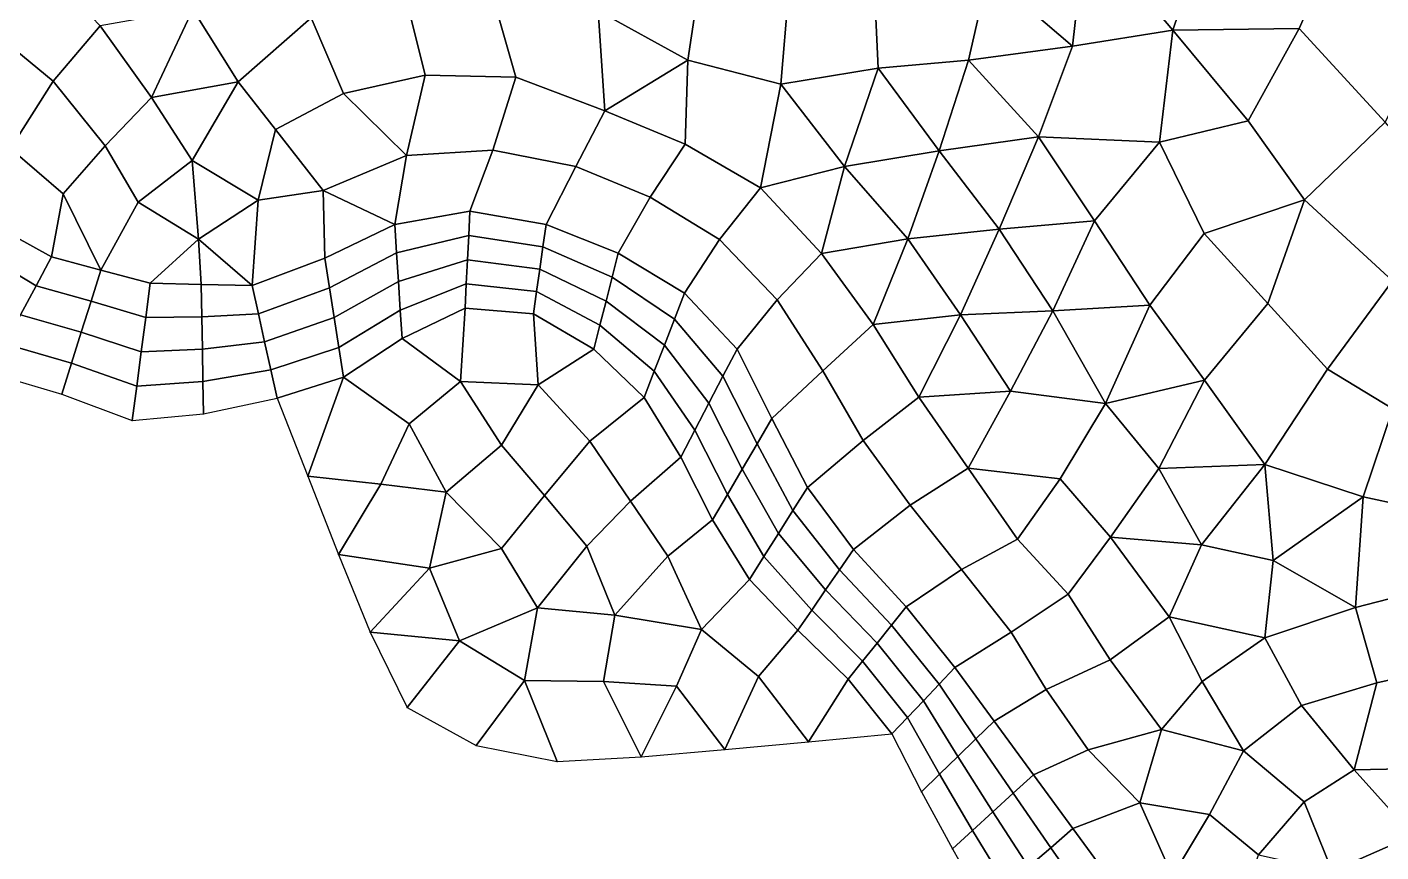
# Model space of a CAD drawing. Extents: x 391089 to 406232, y 6461839 to 6471033.
# Drawn here: x 404482 to 404720.6, y 6470556 to 6470701.3 of the extents above; entities that cross this region are included whole.
import ezdxf

# ---------------------------------------------------------------- set-up
doc = ezdxf.new("R2010")
doc.units = 0
for name, color, linetype in [('MESH_BOUND', 25, 'CONTINUOUS'), ('MESH_ELEMS', 18, 'CONTINUOUS'), ('MESH_NODES', 18, 'CONTINUOUS')]:
    doc.layers.add(name, color=color, linetype=linetype)

msp = doc.modelspace()

# ---------------------------------------------------------------- linework, layer by layer
at = {"layer": 'MESH_BOUND', "color": 25}
for points in [[(404475.391, 6470640.41, 3.761), (404488.138, 6470636.66, 3.193)], [(404488.138, 6470636.66, 3.193), (404500.574, 6470632, 3.421)], [(404513.126, 6470633.18, 3.464), (404526.088, 6470635.94, 3.425)], [(404526.088, 6470635.94, 3.425), (404531.514, 6470622.18, 5.128)], [(404500.574, 6470632, 3.421), (404513.126, 6470633.18, 3.464)], [(404531.514, 6470622.18, 5.128), (404536.941, 6470608.41, 3.983)], [(404536.941, 6470608.41, 3.983), (404542.504, 6470594.71, 3.623)], [(404542.504, 6470594.71, 3.623), (404549.015, 6470581.42, 3.316)], [(404549.015, 6470581.42, 3.316), (404561.155, 6470574.73, 3.885)], [(404604.995, 6470574.02, 4.095), (404619.727, 6470575.39, 4.038)], [(404619.727, 6470575.39, 4.038), (404634.459, 6470576.76, 3.003)], [(404634.459, 6470576.76, 3.003), (404639.661, 6470566.56, 3.899)], [(404561.155, 6470574.73, 3.885), (404575.485, 6470571.92, 4.111)], [(404575.485, 6470571.92, 4.111), (404590.258, 6470572.73, 4.105)], [(404590.258, 6470572.73, 4.105), (404604.995, 6470574.02, 4.095)], [(404639.661, 6470566.56, 3.899), (404645.108, 6470556.49, 3.581)], [(404645.108, 6470556.49, 3.581), (404650.731, 6470546.52, 3.878)]]:
    msp.add_polyline3d(points, dxfattribs=at)
at = {"layer": 'MESH_ELEMS', "color": 178}
for points in [[(404668.659, 6470718.88, 2.494), (404683.935, 6470700.8, 2.855), (404691.453, 6470722.8, 2.748), (404668.659, 6470718.88, 2.494)], [(404691.453, 6470722.8, 2.748), (404683.935, 6470700.8, 2.855), (404706.217, 6470701.1, 3.035), (404715.566, 6470722.04, 3.125)], [(404706.217, 6470701.1, 3.035), (404721.385, 6470684.55, 3.445), (404732.192, 6470705.3, 3.207), (404715.566, 6470722.04, 3.125)], [(404666.29, 6470697.96, 2.993), (404668.659, 6470718.88, 2.494), (404651.419, 6470710.72, 2.978), (404666.29, 6470697.96, 2.993)], [(404683.935, 6470700.8, 2.855), (404668.659, 6470718.88, 2.494), (404666.29, 6470697.96, 2.993), (404683.935, 6470700.8, 2.855)], [(404476.117, 6470700.44, 2.943), (404483.19, 6470713.82, 3.256), (404467.07, 6470713.94, 3.146), (404476.117, 6470700.44, 2.943)], [(404494.926, 6470701.55, 3.224), (404483.19, 6470713.82, 3.256), (404476.117, 6470700.44, 2.943), (404486.651, 6470691.81, 3.066)], [(404511.245, 6470704.41, 3.326), (404519.241, 6470691.67, 3.199), (404532.088, 6470702.98, 2.844), (404518.427, 6470710.93, 3.103)], [(404647.96, 6470695.52, 3.253), (404651.419, 6470710.72, 2.978), (404631.432, 6470706.75, 3.22), (404632.019, 6470694.1, 3.35)], [(404651.419, 6470710.72, 2.978), (404647.96, 6470695.52, 3.253), (404666.29, 6470697.96, 2.993), (404651.419, 6470710.72, 2.978)], [(404600.422, 6470708.44, 3.322), (404582.708, 6470704.19, 3.046), (404598.5, 6470695.51, 3.415), (404600.422, 6470708.44, 3.322)], [(404598.5, 6470695.51, 3.415), (404614.859, 6470691.26, 3.42), (404616.247, 6470707.29, 3.253), (404600.422, 6470708.44, 3.322)], [(404632.019, 6470694.1, 3.35), (404631.432, 6470706.75, 3.22), (404616.247, 6470707.29, 3.253), (404614.859, 6470691.26, 3.42)], [(404494.926, 6470701.55, 3.224), (404503.959, 6470688.92, 3.19), (404511.245, 6470704.41, 3.326), (404494.926, 6470701.55, 3.224)], [(404511.245, 6470704.41, 3.326), (404503.959, 6470688.92, 3.19), (404519.241, 6470691.67, 3.199), (404511.245, 6470704.41, 3.326)], [(404537.821, 6470689.61, 3.228), (404552.212, 6470692.88, 2.84), (404549.226, 6470704.64, 2.886), (404532.088, 6470702.98, 2.844)], [(404564.419, 6470705.63, 2.987), (404549.226, 6470704.64, 2.886), (404552.212, 6470692.88, 2.84), (404568.152, 6470692.49, 2.993)], [(404582.708, 6470704.19, 3.046), (404564.419, 6470705.63, 2.987), (404568.152, 6470692.49, 2.993), (404583.841, 6470686.54, 2.808)], [(404598.5, 6470695.51, 3.415), (404582.708, 6470704.19, 3.046), (404583.841, 6470686.54, 2.808), (404598.5, 6470695.51, 3.415)], [(404503.959, 6470688.92, 3.19), (404494.926, 6470701.55, 3.224), (404486.651, 6470691.81, 3.066), (404495.773, 6470680.38, 3.147)], [(404525.803, 6470683.3, 3.242), (404537.821, 6470689.61, 3.228), (404532.088, 6470702.98, 2.844), (404519.241, 6470691.67, 3.199)], [(404486.651, 6470691.81, 3.066), (404476.117, 6470700.44, 2.943), (404468.705, 6470690.39, 3.236), (404479.126, 6470679.94, 3.026)], [(404666.29, 6470697.96, 2.993), (404660.27, 6470681.98, 3.393), (404681.586, 6470681.06, 3.39), (404683.935, 6470700.8, 2.855)], [(404681.586, 6470681.06, 3.39), (404697.214, 6470684.81, 3.225), (404683.935, 6470700.8, 2.855), (404681.586, 6470681.06, 3.39)], [(404706.217, 6470701.1, 3.035), (404683.935, 6470700.8, 2.855), (404697.214, 6470684.81, 3.225), (404706.217, 6470701.1, 3.035)], [(404697.214, 6470684.81, 3.225), (404707.193, 6470670.89, 3.365), (404721.385, 6470684.55, 3.445), (404706.217, 6470701.1, 3.035)], [(404647.96, 6470695.52, 3.253), (404660.27, 6470681.98, 3.393), (404666.29, 6470697.96, 2.993), (404647.96, 6470695.52, 3.253)], [(404598.5, 6470695.51, 3.415), (404583.841, 6470686.54, 2.808), (404597.993, 6470680.72, 3.031), (404598.5, 6470695.51, 3.415)], [(404597.993, 6470680.72, 3.031), (404611.268, 6470672.98, 3.242), (404614.859, 6470691.26, 3.42), (404598.5, 6470695.51, 3.415)], [(404647.96, 6470695.52, 3.253), (404632.019, 6470694.1, 3.35), (404642.76, 6470679.51, 3.509), (404647.96, 6470695.52, 3.253)], [(404647.96, 6470695.52, 3.253), (404642.76, 6470679.51, 3.509), (404660.27, 6470681.98, 3.393), (404647.96, 6470695.52, 3.253)], [(404552.212, 6470692.88, 2.84), (404537.821, 6470689.61, 3.228), (404548.891, 6470678.71, 3.326), (404552.212, 6470692.88, 2.84)], [(404552.212, 6470692.88, 2.84), (404548.891, 6470678.71, 3.326), (404564.138, 6470679.61, 3.262), (404568.152, 6470692.49, 2.993)], [(404578.725, 6470676.78, 3.148), (404583.841, 6470686.54, 2.808), (404568.152, 6470692.49, 2.993), (404564.138, 6470679.61, 3.262)], [(404626.098, 6470676.77, 3.461), (404632.019, 6470694.1, 3.35), (404614.859, 6470691.26, 3.42), (404626.098, 6470676.77, 3.461)], [(404632.019, 6470694.1, 3.35), (404626.098, 6470676.77, 3.461), (404642.76, 6470679.51, 3.509), (404632.019, 6470694.1, 3.35)], [(404495.773, 6470680.38, 3.147), (404486.651, 6470691.81, 3.066), (404479.126, 6470679.94, 3.026), (404488.374, 6470671.93, 3.096)], [(404503.959, 6470688.92, 3.19), (404511.145, 6470677.82, 3.233), (404519.241, 6470691.67, 3.199), (404503.959, 6470688.92, 3.19)], [(404511.145, 6470677.82, 3.233), (404522.748, 6470670.85, 3.192), (404525.803, 6470683.3, 3.242), (404519.241, 6470691.67, 3.199)], [(404534.22, 6470672.53, 3.302), (404548.891, 6470678.71, 3.326), (404537.821, 6470689.61, 3.228), (404525.803, 6470683.3, 3.242)], [(404626.098, 6470676.77, 3.461), (404614.859, 6470691.26, 3.42), (404611.268, 6470672.98, 3.242), (404626.098, 6470676.77, 3.461)], [(404495.773, 6470680.38, 3.147), (404501.62, 6470670.49, 3.35), (404511.145, 6470677.82, 3.233), (404503.959, 6470688.92, 3.19)], [(404591.875, 6470671.36, 2.836), (404597.993, 6470680.72, 3.031), (404583.841, 6470686.54, 2.808), (404578.725, 6470676.78, 3.148)], [(404697.214, 6470684.81, 3.225), (404681.586, 6470681.06, 3.39), (404689.476, 6470664.96, 3.456), (404707.193, 6470670.89, 3.365)], [(404525.803, 6470683.3, 3.242), (404522.748, 6470670.85, 3.192), (404534.22, 6470672.53, 3.302), (404525.803, 6470683.3, 3.242)], [(404734, 6470670.17, 3.625), (404721.385, 6470684.55, 3.445), (404707.193, 6470670.89, 3.365), (404722.697, 6470656.61, 3.544)], [(404488.374, 6470671.93, 3.096), (404495.041, 6470658.5, 3.236), (404501.62, 6470670.49, 3.35), (404495.773, 6470680.38, 3.147)], [(404604.088, 6470663.87, 2.78), (404611.268, 6470672.98, 3.242), (404597.993, 6470680.72, 3.031), (404591.875, 6470671.36, 2.836)], [(404642.76, 6470679.51, 3.509), (404653.367, 6470665.71, 3.44), (404660.27, 6470681.98, 3.393), (404642.76, 6470679.51, 3.509)], [(404653.367, 6470665.71, 3.44), (404670.151, 6470667.19, 3.469), (404660.27, 6470681.98, 3.393), (404653.367, 6470665.71, 3.44)], [(404670.151, 6470667.19, 3.469), (404681.586, 6470681.06, 3.39), (404660.27, 6470681.98, 3.393), (404670.151, 6470667.19, 3.469)], [(404689.476, 6470664.96, 3.456), (404681.586, 6470681.06, 3.39), (404670.151, 6470667.19, 3.469), (404679.898, 6470652.32, 3.602)], [(404473.121, 6470668.12, 3.532), (404486.349, 6470660.81, 3.275), (404488.374, 6470671.93, 3.096), (404479.126, 6470679.94, 3.026)], [(404511.145, 6470677.82, 3.233), (404501.62, 6470670.49, 3.35), (404512.265, 6470663.95, 3.216), (404511.145, 6470677.82, 3.233)], [(404511.145, 6470677.82, 3.233), (404512.265, 6470663.95, 3.216), (404522.748, 6470670.85, 3.192), (404511.145, 6470677.82, 3.233)], [(404534.22, 6470672.53, 3.302), (404546.82, 6470666.56, 3.502), (404548.891, 6470678.71, 3.326), (404534.22, 6470672.53, 3.302)], [(404560.088, 6470668.87, 3.407), (404564.138, 6470679.61, 3.262), (404548.891, 6470678.71, 3.326), (404546.82, 6470666.56, 3.502)], [(404573.507, 6470666.51, 3.334), (404578.725, 6470676.78, 3.148), (404564.138, 6470679.61, 3.262), (404560.088, 6470668.87, 3.407)], [(404642.76, 6470679.51, 3.509), (404626.098, 6470676.77, 3.461), (404637.253, 6470664, 3.552), (404642.76, 6470679.51, 3.509)], [(404653.367, 6470665.71, 3.44), (404642.76, 6470679.51, 3.509), (404637.253, 6470664, 3.552), (404653.367, 6470665.71, 3.44)], [(404586.222, 6470661.48, 3.277), (404591.875, 6470671.36, 2.836), (404578.725, 6470676.78, 3.148), (404573.507, 6470666.51, 3.334)], [(404622.063, 6470661.45, 3.33), (404626.098, 6470676.77, 3.461), (404611.268, 6470672.98, 3.242), (404622.063, 6470661.45, 3.33)], [(404622.063, 6470661.45, 3.33), (404637.253, 6470664, 3.552), (404626.098, 6470676.77, 3.461), (404622.063, 6470661.45, 3.33)], [(404604.088, 6470663.87, 2.78), (404614.245, 6470653.24, 2.839), (404622.063, 6470661.45, 3.33), (404611.268, 6470672.98, 3.242)], [(404486.349, 6470660.81, 3.275), (404495.041, 6470658.5, 3.236), (404488.374, 6470671.93, 3.096), (404486.349, 6470660.81, 3.275)], [(404503.733, 6470656.18, 3.269), (404512.265, 6470663.95, 3.216), (404501.62, 6470670.49, 3.35), (404495.041, 6470658.5, 3.236)], [(404512.265, 6470663.95, 3.216), (404521.72, 6470655.77, 3.464), (404522.748, 6470670.85, 3.192), (404512.265, 6470663.95, 3.216)], [(404534.496, 6470660.62, 3.536), (404534.22, 6470672.53, 3.302), (404522.748, 6470670.85, 3.192), (404521.72, 6470655.77, 3.464)], [(404534.22, 6470672.53, 3.302), (404534.496, 6470660.62, 3.536), (404546.82, 6470666.56, 3.502), (404534.22, 6470672.53, 3.302)], [(404604.088, 6470663.87, 2.78), (404591.875, 6470671.36, 2.836), (404586.222, 6470661.48, 3.277), (404597.917, 6470654.45, 3.173)], [(404700.726, 6470652.61, 3.473), (404707.193, 6470670.89, 3.365), (404689.476, 6470664.96, 3.456), (404700.726, 6470652.61, 3.473)], [(404722.697, 6470656.61, 3.544), (404707.193, 6470670.89, 3.365), (404700.726, 6470652.61, 3.473), (404711.242, 6470641.04, 3.563)], [(404486.349, 6470660.81, 3.275), (404473.121, 6470668.12, 3.532), (404470.867, 6470663.41, 3.414), (404483.61, 6470655.71, 3.311)], [(404559.87, 6470664.6, 3.25), (404560.088, 6470668.87, 3.407), (404546.82, 6470666.56, 3.502), (404547.149, 6470661.53, 3.374)], [(404572.946, 6470662.59, 3.209), (404573.507, 6470666.51, 3.334), (404560.088, 6470668.87, 3.407), (404559.87, 6470664.6, 3.25)], [(404547.149, 6470661.53, 3.374), (404546.82, 6470666.56, 3.502), (404534.496, 6470660.62, 3.536), (404535.32, 6470655.37, 3.538)], [(404585.148, 6470657.25, 3.387), (404586.222, 6470661.48, 3.277), (404573.507, 6470666.51, 3.334), (404572.946, 6470662.59, 3.209)], [(404653.367, 6470665.71, 3.44), (404637.253, 6470664, 3.552), (404646.564, 6470650.6, 3.57), (404653.367, 6470665.71, 3.44)], [(404646.564, 6470650.6, 3.57), (404662.836, 6470651.35, 3.634), (404653.367, 6470665.71, 3.44), (404646.564, 6470650.6, 3.57)], [(404670.151, 6470667.19, 3.469), (404653.367, 6470665.71, 3.44), (404662.836, 6470651.35, 3.634), (404670.151, 6470667.19, 3.469)], [(404679.898, 6470652.32, 3.602), (404670.151, 6470667.19, 3.469), (404662.836, 6470651.35, 3.634), (404679.898, 6470652.32, 3.602)], [(404483.61, 6470655.71, 3.311), (404470.867, 6470663.41, 3.414), (404468.612, 6470658.69, 2.253), (404480.87, 6470650.61, 2.766)], [(404512.727, 6470655.97, 3.44), (404512.265, 6470663.95, 3.216), (404503.733, 6470656.18, 3.269), (404512.727, 6470655.97, 3.44)], [(404512.265, 6470663.95, 3.216), (404512.727, 6470655.97, 3.44), (404521.72, 6470655.77, 3.464), (404512.265, 6470663.95, 3.216)], [(404559.652, 6470660.33, 1.728), (404559.87, 6470664.6, 3.25), (404547.149, 6470661.53, 3.374), (404547.477, 6470656.49, 1.886)], [(404572.386, 6470658.66, 2.463), (404572.946, 6470662.59, 3.209), (404559.87, 6470664.6, 3.25), (404559.652, 6470660.33, 1.728)], [(404597.917, 6470654.45, 3.173), (404607.163, 6470644.55, 3.177), (404614.245, 6470653.24, 2.839), (404604.088, 6470663.87, 2.78)], [(404631.161, 6470648.93, 3.369), (404637.253, 6470664, 3.552), (404622.063, 6470661.45, 3.33), (404631.161, 6470648.93, 3.369)], [(404637.253, 6470664, 3.552), (404631.161, 6470648.93, 3.369), (404646.564, 6470650.6, 3.57), (404637.253, 6470664, 3.552)], [(404679.898, 6470652.32, 3.602), (404689.571, 6470639.13, 3.643), (404700.726, 6470652.61, 3.473), (404689.476, 6470664.96, 3.456)], [(404547.477, 6470656.49, 1.886), (404547.149, 6470661.53, 3.374), (404535.32, 6470655.37, 3.538), (404536.144, 6470650.12, 2.71)], [(404584.075, 6470653.02, 2.303), (404585.148, 6470657.25, 3.387), (404572.946, 6470662.59, 3.209), (404572.386, 6470658.66, 2.463)], [(404596.135, 6470649.86, 3.085), (404597.917, 6470654.45, 3.173), (404586.222, 6470661.48, 3.277), (404585.148, 6470657.25, 3.387)], [(404631.161, 6470648.93, 3.369), (404622.063, 6470661.45, 3.33), (404614.245, 6470653.24, 2.839), (404622.29, 6470640.73, 2.968)], [(404486.349, 6470660.81, 3.275), (404483.61, 6470655.71, 3.311), (404493.315, 6470653.04, 3.436), (404495.041, 6470658.5, 3.236)], [(404535.32, 6470655.37, 3.538), (404534.496, 6470660.62, 3.536), (404521.72, 6470655.77, 3.464), (404522.812, 6470650.81, 3.445)], [(404559.435, 6470656.06, 2.014), (404559.652, 6470660.33, 1.728), (404547.477, 6470656.49, 1.886), (404547.806, 6470651.46, 1.927)], [(404571.826, 6470654.74, 1.667), (404572.386, 6470658.66, 2.463), (404559.652, 6470660.33, 1.728), (404559.435, 6470656.06, 2.014)], [(404583.001, 6470648.78, 1.761), (404584.075, 6470653.02, 2.303), (404572.386, 6470658.66, 2.463), (404571.826, 6470654.74, 1.667)], [(404495.041, 6470658.5, 3.236), (404493.315, 6470653.04, 3.436), (404502.944, 6470650.13, 3.401), (404503.733, 6470656.18, 3.269)], [(404503.733, 6470656.18, 3.269), (404502.944, 6470650.13, 3.401), (404512.826, 6470650.27, 3.671), (404512.727, 6470655.97, 3.44)], [(404547.806, 6470651.46, 1.927), (404547.477, 6470656.49, 1.886), (404536.144, 6470650.12, 2.71), (404536.968, 6470644.86, 1.68)], [(404594.353, 6470645.27, 2.147), (404596.135, 6470649.86, 3.085), (404585.148, 6470657.25, 3.387), (404584.075, 6470653.02, 2.303)], [(404722.732, 6470634.03, 3.533), (404736.602, 6470646.08, 3.7), (404722.697, 6470656.61, 3.544), (404711.242, 6470641.04, 3.563)], [(404483.61, 6470655.71, 3.311), (404480.87, 6470650.61, 2.766), (404491.589, 6470647.58, 2.837), (404493.315, 6470653.04, 3.436)], [(404512.727, 6470655.97, 3.44), (404512.826, 6470650.27, 3.671), (404522.812, 6470650.81, 3.445), (404521.72, 6470655.77, 3.464)], [(404536.144, 6470650.12, 2.71), (404535.32, 6470655.37, 3.538), (404522.812, 6470650.81, 3.445), (404523.904, 6470645.86, 2.853)], [(404559.217, 6470651.78, 3.108), (404559.435, 6470656.06, 2.014), (404547.806, 6470651.46, 1.927), (404548.134, 6470646.42, 2.77)], [(404571.265, 6470650.81, 2.489), (404571.826, 6470654.74, 1.667), (404559.435, 6470656.06, 2.014), (404559.217, 6470651.78, 3.108)], [(404581.927, 6470644.55, 2.675), (404583.001, 6470648.78, 1.761), (404571.826, 6470654.74, 1.667), (404571.265, 6470650.81, 2.489)], [(404604.68, 6470639.79, 2.965), (404607.163, 6470644.55, 3.177), (404597.917, 6470654.45, 3.173), (404596.135, 6470649.86, 3.085)], [(404493.315, 6470653.04, 3.436), (404491.589, 6470647.58, 2.837), (404502.154, 6470644.09, 3.142), (404502.944, 6470650.13, 3.401)], [(404548.134, 6470646.42, 2.77), (404547.806, 6470651.46, 1.927), (404536.968, 6470644.86, 1.68), (404537.792, 6470639.61, 3.098)], [(404558.41, 6470638.87, 3.253), (404559.217, 6470651.78, 3.108), (404548.134, 6470646.42, 2.77), (404558.41, 6470638.87, 3.253)], [(404558.41, 6470638.87, 3.253), (404572.089, 6470638.29, 3.203), (404571.265, 6470650.81, 2.489), (404559.217, 6470651.78, 3.108)], [(404592.571, 6470640.67, 1.878), (404594.353, 6470645.27, 2.147), (404584.075, 6470653.02, 2.303), (404583.001, 6470648.78, 1.761)], [(404607.163, 6470644.55, 3.177), (404613.315, 6470632.37, 3.149), (404622.29, 6470640.73, 2.968), (404614.245, 6470653.24, 2.839)], [(404662.836, 6470651.35, 3.634), (404672.097, 6470635.01, 3.785), (404679.898, 6470652.32, 3.602), (404662.836, 6470651.35, 3.634)], [(404679.898, 6470652.32, 3.602), (404672.097, 6470635.01, 3.785), (404689.571, 6470639.13, 3.643), (404679.898, 6470652.32, 3.602)], [(404711.242, 6470641.04, 3.563), (404700.726, 6470652.61, 3.473), (404689.571, 6470639.13, 3.643), (404700.17, 6470624.26, 3.575)], [(404480.87, 6470650.61, 2.766), (404478.13, 6470645.51, 1.931), (404489.864, 6470642.12, 1.478), (404491.589, 6470647.58, 2.837)], [(404502.944, 6470650.13, 3.401), (404502.154, 6470644.09, 3.142), (404512.926, 6470644.58, 3.369), (404512.826, 6470650.27, 3.671)], [(404512.826, 6470650.27, 3.671), (404512.926, 6470644.58, 3.369), (404523.904, 6470645.86, 2.853), (404522.812, 6470650.81, 3.445)], [(404536.968, 6470644.86, 1.68), (404536.144, 6470650.12, 2.71), (404523.904, 6470645.86, 2.853), (404524.996, 6470640.9, 1.504)], [(404571.265, 6470650.81, 2.489), (404572.089, 6470638.29, 3.203), (404581.927, 6470644.55, 2.675), (404571.265, 6470650.81, 2.489)], [(404602.197, 6470635.04, 2.308), (404604.68, 6470639.79, 2.965), (404596.135, 6470649.86, 3.085), (404594.353, 6470645.27, 2.147)], [(404646.564, 6470650.6, 3.57), (404631.161, 6470648.93, 3.369), (404639.209, 6470636.1, 3.304), (404646.564, 6470650.6, 3.57)], [(404655.341, 6470637.14, 3.857), (404646.564, 6470650.6, 3.57), (404639.209, 6470636.1, 3.304), (404655.341, 6470637.14, 3.857)], [(404655.341, 6470637.14, 3.857), (404662.836, 6470651.35, 3.634), (404646.564, 6470650.6, 3.57), (404655.341, 6470637.14, 3.857)], [(404662.836, 6470651.35, 3.634), (404655.341, 6470637.14, 3.857), (404672.097, 6470635.01, 3.785), (404662.836, 6470651.35, 3.634)], [(404491.589, 6470647.58, 2.837), (404489.864, 6470642.12, 1.478), (404501.364, 6470638.04, 1.746), (404502.154, 6470644.09, 3.142)], [(404590.789, 6470636.08, 2.951), (404592.571, 6470640.67, 1.878), (404583.001, 6470648.78, 1.761), (404581.927, 6470644.55, 2.675)], [(404622.29, 6470640.73, 2.968), (404629.385, 6470628.49, 2.866), (404639.209, 6470636.1, 3.304), (404631.161, 6470648.93, 3.369)], [(404478.13, 6470645.51, 1.931), (404475.391, 6470640.41, 3.761), (404488.138, 6470636.66, 3.193), (404489.864, 6470642.12, 1.478)], [(404502.154, 6470644.09, 3.142), (404501.364, 6470638.04, 1.746), (404513.026, 6470638.88, 1.873), (404512.926, 6470644.58, 3.369)], [(404512.926, 6470644.58, 3.369), (404513.026, 6470638.88, 1.873), (404524.996, 6470640.9, 1.504), (404523.904, 6470645.86, 2.853)], [(404537.792, 6470639.61, 3.098), (404536.968, 6470644.86, 1.68), (404524.996, 6470640.9, 1.504), (404526.088, 6470635.94, 3.425)], [(404549.348, 6470631.4, 3.655), (404558.41, 6470638.87, 3.253), (404548.134, 6470646.42, 2.77), (404537.792, 6470639.61, 3.098)], [(404581.927, 6470644.55, 2.675), (404572.089, 6470638.29, 3.203), (404581.219, 6470628.36, 3.219), (404590.789, 6470636.08, 2.951)], [(404599.714, 6470630.29, 1.694), (404602.197, 6470635.04, 2.308), (404594.353, 6470645.27, 2.147), (404592.571, 6470640.67, 1.878)], [(404610.697, 6470627.9, 3.008), (404613.315, 6470632.37, 3.149), (404607.163, 6470644.55, 3.177), (404604.68, 6470639.79, 2.965)], [(404489.864, 6470642.12, 1.478), (404488.138, 6470636.66, 3.193), (404500.574, 6470632, 3.421), (404501.364, 6470638.04, 1.746)], [(404513.026, 6470638.88, 1.873), (404513.126, 6470633.18, 3.464), (404526.088, 6470635.94, 3.425), (404524.996, 6470640.9, 1.504)], [(404537.792, 6470639.61, 3.098), (404526.088, 6470635.94, 3.425), (404531.514, 6470622.18, 5.128), (404537.792, 6470639.61, 3.098)], [(404531.514, 6470622.18, 5.128), (404544.371, 6470620.78, 3.735), (404549.348, 6470631.4, 3.655), (404537.792, 6470639.61, 3.098)], [(404597.231, 6470625.54, 2.835), (404599.714, 6470630.29, 1.694), (404592.571, 6470640.67, 1.878), (404590.789, 6470636.08, 2.951)], [(404608.078, 6470623.43, 2.779), (404610.697, 6470627.9, 3.008), (404604.68, 6470639.79, 2.965), (404602.197, 6470635.04, 2.308)], [(404629.385, 6470628.49, 2.866), (404622.29, 6470640.73, 2.968), (404613.315, 6470632.37, 3.149), (404619.584, 6470620.21, 3.234)], [(404717.538, 6470618.55, 3.526), (404722.732, 6470634.03, 3.533), (404711.242, 6470641.04, 3.563), (404700.17, 6470624.26, 3.575)], [(404501.364, 6470638.04, 1.746), (404500.574, 6470632, 3.421), (404513.126, 6470633.18, 3.464), (404513.026, 6470638.88, 1.873)], [(404565.624, 6470627.66, 3.344), (404558.41, 6470638.87, 3.253), (404549.348, 6470631.4, 3.655), (404555.904, 6470619.36, 3.153)], [(404565.624, 6470627.66, 3.344), (404572.089, 6470638.29, 3.203), (404558.41, 6470638.87, 3.253), (404565.624, 6470627.66, 3.344)], [(404565.624, 6470627.66, 3.344), (404573.238, 6470618.81, 3.238), (404581.219, 6470628.36, 3.219), (404572.089, 6470638.29, 3.203)], [(404639.209, 6470636.1, 3.304), (404647.877, 6470623.61, 3.039), (404655.341, 6470637.14, 3.857), (404639.209, 6470636.1, 3.304)], [(404664.118, 6470621.71, 3.636), (404672.097, 6470635.01, 3.785), (404655.341, 6470637.14, 3.857), (404647.877, 6470623.61, 3.039)], [(404672.097, 6470635.01, 3.785), (404681.488, 6470623.55, 3.759), (404689.571, 6470639.13, 3.643), (404672.097, 6470635.01, 3.785)], [(404681.488, 6470623.55, 3.759), (404700.17, 6470624.26, 3.575), (404689.571, 6470639.13, 3.643), (404681.488, 6470623.55, 3.759)], [(404581.219, 6470628.36, 3.219), (404588.356, 6470617.76, 3.323), (404597.231, 6470625.54, 2.835), (404590.789, 6470636.08, 2.951)], [(404605.459, 6470618.97, 1.884), (404608.078, 6470623.43, 2.779), (404602.197, 6470635.04, 2.308), (404599.714, 6470630.29, 1.694)], [(404637.661, 6470617.06, 2.94), (404647.877, 6470623.61, 3.039), (404639.209, 6470636.1, 3.304), (404629.385, 6470628.49, 2.866)], [(404664.118, 6470621.71, 3.636), (404672.962, 6470611.43, 3.52), (404681.488, 6470623.55, 3.759), (404672.097, 6470635.01, 3.785)], [(404617.019, 6470616.16, 3.362), (404619.584, 6470620.21, 3.234), (404613.315, 6470632.37, 3.149), (404610.697, 6470627.9, 3.008)], [(404731.707, 6470615.49, 3.746), (404737.635, 6470626.66, 3.753), (404722.732, 6470634.03, 3.533), (404717.538, 6470618.55, 3.526)], [(404544.371, 6470620.78, 3.735), (404555.904, 6470619.36, 3.153), (404549.348, 6470631.4, 3.655), (404544.371, 6470620.78, 3.735)], [(404602.841, 6470614.5, 3.074), (404605.459, 6470618.97, 1.884), (404599.714, 6470630.29, 1.694), (404597.231, 6470625.54, 2.835)], [(404573.238, 6470618.81, 3.238), (404565.624, 6470627.66, 3.344), (404555.904, 6470619.36, 3.153), (404565.657, 6470609.45, 3.259)], [(404573.238, 6470618.81, 3.238), (404580.689, 6470609.86, 3.323), (404588.356, 6470617.76, 3.323), (404581.219, 6470628.36, 3.219)], [(404614.455, 6470612.1, 2.694), (404617.019, 6470616.16, 3.362), (404610.697, 6470627.9, 3.008), (404608.078, 6470623.43, 2.779)], [(404619.584, 6470620.21, 3.234), (404627.702, 6470609.24, 3.38), (404637.661, 6470617.06, 2.94), (404629.385, 6470628.49, 2.866)], [(404602.841, 6470614.5, 3.074), (404597.231, 6470625.54, 2.835), (404588.356, 6470617.76, 3.323), (404594.989, 6470608.12, 3.349)], [(404611.89, 6470608.05, 2.058), (404614.455, 6470612.1, 2.694), (404608.078, 6470623.43, 2.779), (404605.459, 6470618.97, 1.884)], [(404647.877, 6470623.61, 3.039), (404637.661, 6470617.06, 2.94), (404646.725, 6470605.75, 2.868), (404656.579, 6470611.11, 3.05)], [(404656.579, 6470611.11, 3.05), (404664.118, 6470621.71, 3.636), (404647.877, 6470623.61, 3.039), (404656.579, 6470611.11, 3.05)], [(404689.011, 6470610.06, 3.731), (404681.488, 6470623.55, 3.759), (404672.962, 6470611.43, 3.52), (404689.011, 6470610.06, 3.731)], [(404681.488, 6470623.55, 3.759), (404689.011, 6470610.06, 3.731), (404700.17, 6470624.26, 3.575), (404681.488, 6470623.55, 3.759)], [(404700.17, 6470624.26, 3.575), (404689.011, 6470610.06, 3.731), (404701.629, 6470607.34, 3.834), (404700.17, 6470624.26, 3.575)], [(404700.17, 6470624.26, 3.575), (404701.629, 6470607.34, 3.834), (404717.538, 6470618.55, 3.526), (404700.17, 6470624.26, 3.575)], [(404536.941, 6470608.41, 3.983), (404544.371, 6470620.78, 3.735), (404531.514, 6470622.18, 5.128), (404536.941, 6470608.41, 3.983)], [(404552.981, 6470605.95, 3.081), (404555.904, 6470619.36, 3.153), (404544.371, 6470620.78, 3.735), (404536.941, 6470608.41, 3.983)], [(404656.579, 6470611.11, 3.05), (404665.488, 6470601.4, 2.854), (404672.962, 6470611.43, 3.52), (404664.118, 6470621.71, 3.636)], [(404565.657, 6470609.45, 3.259), (404555.904, 6470619.36, 3.153), (404552.981, 6470605.95, 3.081), (404565.657, 6470609.45, 3.259)], [(404565.657, 6470609.45, 3.259), (404572, 6470598.98, 3.439), (404580.689, 6470609.86, 3.323), (404573.238, 6470618.81, 3.238)], [(404609.326, 6470603.99, 3.205), (404611.89, 6470608.05, 2.058), (404605.459, 6470618.97, 1.884), (404602.841, 6470614.5, 3.074)], [(404625.239, 6470605.69, 3.21), (404627.702, 6470609.24, 3.38), (404619.584, 6470620.21, 3.234), (404617.019, 6470616.16, 3.362)], [(404717.538, 6470618.55, 3.526), (404701.629, 6470607.34, 3.834), (404716.15, 6470599.02, 3.684), (404717.538, 6470618.55, 3.526)], [(404717.538, 6470618.55, 3.526), (404716.15, 6470599.02, 3.684), (404727.781, 6470602.07, 3.661), (404731.707, 6470615.49, 3.746)], [(404594.989, 6470608.12, 3.349), (404588.356, 6470617.76, 3.323), (404580.689, 6470609.86, 3.323), (404585.646, 6470597.67, 3.513)], [(404622.775, 6470602.14, 1.957), (404625.239, 6470605.69, 3.21), (404617.019, 6470616.16, 3.362), (404614.455, 6470612.1, 2.694)], [(404636.942, 6470599.14, 3.144), (404646.725, 6470605.75, 2.868), (404637.661, 6470617.06, 2.94), (404627.702, 6470609.24, 3.38)], [(404594.989, 6470608.12, 3.349), (404600.898, 6470595.16, 3.749), (404609.326, 6470603.99, 3.205), (404602.841, 6470614.5, 3.074)], [(404620.312, 6470598.59, 1.856), (404622.775, 6470602.14, 1.957), (404614.455, 6470612.1, 2.694), (404611.89, 6470608.05, 2.058)], [(404656.579, 6470611.11, 3.05), (404646.725, 6470605.75, 2.868), (404655.476, 6470594.69, 2.791), (404665.488, 6470601.4, 2.854)], [(404665.488, 6470601.4, 2.854), (404672.932, 6470589.81, 3.059), (404683.318, 6470597.43, 3.562), (404672.962, 6470611.43, 3.52)], [(404672.962, 6470611.43, 3.52), (404683.318, 6470597.43, 3.562), (404689.011, 6470610.06, 3.731), (404672.962, 6470611.43, 3.52)], [(404552.981, 6470605.95, 3.081), (404536.941, 6470608.41, 3.983), (404542.504, 6470594.71, 3.623), (404552.981, 6470605.95, 3.081)], [(404565.657, 6470609.45, 3.259), (404552.981, 6470605.95, 3.081), (404558.235, 6470593.2, 3.441), (404572, 6470598.98, 3.439)], [(404572, 6470598.98, 3.439), (404585.646, 6470597.67, 3.513), (404580.689, 6470609.86, 3.323), (404572, 6470598.98, 3.439)], [(404634.389, 6470595.96, 3.289), (404636.942, 6470599.14, 3.144), (404627.702, 6470609.24, 3.38), (404625.239, 6470605.69, 3.21)], [(404700.195, 6470593.68, 3.552), (404701.629, 6470607.34, 3.834), (404689.011, 6470610.06, 3.731), (404683.318, 6470597.43, 3.562)], [(404594.989, 6470608.12, 3.349), (404585.646, 6470597.67, 3.513), (404600.898, 6470595.16, 3.749), (404594.989, 6470608.12, 3.349)], [(404617.848, 6470595.04, 2.988), (404620.312, 6470598.59, 1.856), (404611.89, 6470608.05, 2.058), (404609.326, 6470603.99, 3.205)], [(404700.195, 6470593.68, 3.552), (404716.15, 6470599.02, 3.684), (404701.629, 6470607.34, 3.834), (404700.195, 6470593.68, 3.552)], [(404552.981, 6470605.95, 3.081), (404542.504, 6470594.71, 3.623), (404558.235, 6470593.2, 3.441), (404552.981, 6470605.95, 3.081)], [(404617.848, 6470595.04, 2.988), (404609.326, 6470603.99, 3.205), (404600.898, 6470595.16, 3.749), (404610.961, 6470586.88, 3.876)], [(404631.836, 6470592.78, 2.083), (404634.389, 6470595.96, 3.289), (404625.239, 6470605.69, 3.21), (404622.775, 6470602.14, 1.957)], [(404645.533, 6470588.49, 3.213), (404655.476, 6470594.69, 2.791), (404646.725, 6470605.75, 2.868), (404636.942, 6470599.14, 3.144)], [(404629.282, 6470589.59, 2.03), (404631.836, 6470592.78, 2.083), (404622.775, 6470602.14, 1.957), (404620.312, 6470598.59, 1.856)], [(404665.488, 6470601.4, 2.854), (404655.476, 6470594.69, 2.791), (404661.632, 6470584.57, 3.034), (404672.932, 6470589.81, 3.059)], [(404719.893, 6470585.8, 3.443), (404736.132, 6470589.42, 3.672), (404727.781, 6470602.07, 3.661), (404716.15, 6470599.02, 3.684)], [(404572, 6470598.98, 3.439), (404558.235, 6470593.2, 3.441), (404569.686, 6470586.19, 3.641), (404572, 6470598.98, 3.439)], [(404583.605, 6470586.02, 3.75), (404585.646, 6470597.67, 3.513), (404572, 6470598.98, 3.439), (404569.686, 6470586.19, 3.641)], [(404642.764, 6470585.56, 3.39), (404645.533, 6470588.49, 3.213), (404636.942, 6470599.14, 3.144), (404634.389, 6470595.96, 3.289)], [(404706.636, 6470581.76, 3.333), (404719.893, 6470585.8, 3.443), (404716.15, 6470599.02, 3.684), (404700.195, 6470593.68, 3.552)], [(404596.507, 6470585.18, 3.786), (404600.898, 6470595.16, 3.749), (404585.646, 6470597.67, 3.513), (404583.605, 6470586.02, 3.75)], [(404626.729, 6470586.41, 2.86), (404629.282, 6470589.59, 2.03), (404620.312, 6470598.59, 1.856), (404617.848, 6470595.04, 2.988)], [(404689.153, 6470586.03, 3.144), (404683.318, 6470597.43, 3.562), (404672.932, 6470589.81, 3.059), (404681.961, 6470577.54, 2.935)], [(404700.195, 6470593.68, 3.552), (404683.318, 6470597.43, 3.562), (404689.153, 6470586.03, 3.144), (404700.195, 6470593.68, 3.552)], [(404542.504, 6470594.71, 3.623), (404549.015, 6470581.42, 3.316), (404558.235, 6470593.2, 3.441), (404542.504, 6470594.71, 3.623)], [(404596.507, 6470585.18, 3.786), (404604.995, 6470574.02, 4.095), (404610.961, 6470586.88, 3.876), (404600.898, 6470595.16, 3.749)], [(404610.961, 6470586.88, 3.876), (404619.727, 6470575.39, 4.038), (404626.729, 6470586.41, 2.86), (404617.848, 6470595.04, 2.988)], [(404639.996, 6470582.62, 1.51), (404642.764, 6470585.56, 3.39), (404634.389, 6470595.96, 3.289), (404631.836, 6470592.78, 2.083)], [(404655.476, 6470594.69, 2.791), (404645.533, 6470588.49, 3.213), (404652.473, 6470579.03, 3.532), (404661.632, 6470584.57, 3.034)], [(404558.235, 6470593.2, 3.441), (404549.015, 6470581.42, 3.316), (404561.155, 6470574.73, 3.885), (404569.686, 6470586.19, 3.641)], [(404637.227, 6470579.69, 2.074), (404639.996, 6470582.62, 1.51), (404631.836, 6470592.78, 2.083), (404629.282, 6470589.59, 2.03)], [(404706.636, 6470581.76, 3.333), (404700.195, 6470593.68, 3.552), (404689.153, 6470586.03, 3.144), (404696.408, 6470573.8, 3.182)], [(404634.459, 6470576.76, 3.003), (404637.227, 6470579.69, 2.074), (404629.282, 6470589.59, 2.03), (404626.729, 6470586.41, 2.86)], [(404669.02, 6470573.98, 2.816), (404681.961, 6470577.54, 2.935), (404672.932, 6470589.81, 3.059), (404661.632, 6470584.57, 3.034)], [(404733.087, 6470570.81, 3.422), (404736.132, 6470589.42, 3.672), (404719.893, 6470585.8, 3.443), (404715.903, 6470570.43, 3.435)], [(404649.27, 6470575.91, 3.044), (404652.473, 6470579.03, 3.532), (404645.533, 6470588.49, 3.213), (404642.764, 6470585.56, 3.39)], [(404569.686, 6470586.19, 3.641), (404561.155, 6470574.73, 3.885), (404575.485, 6470571.92, 4.111), (404569.686, 6470586.19, 3.641)], [(404583.605, 6470586.02, 3.75), (404569.686, 6470586.19, 3.641), (404575.485, 6470571.92, 4.111), (404590.258, 6470572.73, 4.105)], [(404596.507, 6470585.18, 3.786), (404583.605, 6470586.02, 3.75), (404590.258, 6470572.73, 4.105), (404596.507, 6470585.18, 3.786)], [(404590.258, 6470572.73, 4.105), (404604.995, 6470574.02, 4.095), (404596.507, 6470585.18, 3.786), (404590.258, 6470572.73, 4.105)], [(404604.995, 6470574.02, 4.095), (404619.727, 6470575.39, 4.038), (404610.961, 6470586.88, 3.876), (404604.995, 6470574.02, 4.095)], [(404619.727, 6470575.39, 4.038), (404634.459, 6470576.76, 3.003), (404626.729, 6470586.41, 2.86), (404619.727, 6470575.39, 4.038)], [(404646.067, 6470572.8, 1.796), (404649.27, 6470575.91, 3.044), (404642.764, 6470585.56, 3.39), (404639.996, 6470582.62, 1.51)], [(404659.414, 6470569.57, 3.172), (404669.02, 6470573.98, 2.816), (404661.632, 6470584.57, 3.034), (404652.473, 6470579.03, 3.532)], [(404689.153, 6470586.03, 3.144), (404681.961, 6470577.54, 2.935), (404696.408, 6470573.8, 3.182), (404689.153, 6470586.03, 3.144)], [(404715.903, 6470570.43, 3.435), (404719.893, 6470585.8, 3.443), (404706.636, 6470581.76, 3.333), (404715.903, 6470570.43, 3.435)], [(404642.864, 6470569.68, 2.849), (404646.067, 6470572.8, 1.796), (404639.996, 6470582.62, 1.51), (404637.227, 6470579.69, 2.074)], [(404706.636, 6470581.76, 3.333), (404696.408, 6470573.8, 3.182), (404707.106, 6470564.8, 3.353), (404715.903, 6470570.43, 3.435)], [(404639.661, 6470566.56, 3.899), (404642.864, 6470569.68, 2.849), (404637.227, 6470579.69, 2.074), (404634.459, 6470576.76, 3.003)], [(404655.837, 6470566.3, 3.434), (404659.414, 6470569.57, 3.172), (404652.473, 6470579.03, 3.532), (404649.27, 6470575.91, 3.044)], [(404669.02, 6470573.98, 2.816), (404678.139, 6470564.62, 2.957), (404681.961, 6470577.54, 2.935), (404669.02, 6470573.98, 2.816)], [(404681.961, 6470577.54, 2.935), (404678.139, 6470564.62, 2.957), (404690.41, 6470562.57, 2.961), (404696.408, 6470573.8, 3.182)], [(404652.261, 6470563.03, 1.96), (404655.837, 6470566.3, 3.434), (404649.27, 6470575.91, 3.044), (404646.067, 6470572.8, 1.796)], [(404648.684, 6470559.76, 2.488), (404652.261, 6470563.03, 1.96), (404646.067, 6470572.8, 1.796), (404642.864, 6470569.68, 2.849)], [(404666.354, 6470560.12, 3.178), (404678.139, 6470564.62, 2.957), (404669.02, 6470573.98, 2.816), (404659.414, 6470569.57, 3.172)], [(404690.41, 6470562.57, 2.961), (404699.05, 6470555.46, 3.148), (404707.106, 6470564.8, 3.353), (404696.408, 6470573.8, 3.182)], [(404715.903, 6470570.43, 3.435), (404707.106, 6470564.8, 3.353), (404712.043, 6470552.59, 3.147), (404726.315, 6470558.88, 3.308)], [(404715.903, 6470570.43, 3.435), (404726.315, 6470558.88, 3.308), (404733.087, 6470570.81, 3.422), (404715.903, 6470570.43, 3.435)], [(404645.108, 6470556.49, 3.581), (404648.684, 6470559.76, 2.488), (404642.864, 6470569.68, 2.849), (404639.661, 6470566.56, 3.899)], [(404662.448, 6470556.72, 3.512), (404666.354, 6470560.12, 3.178), (404659.414, 6470569.57, 3.172), (404655.837, 6470566.3, 3.434)], [(404658.543, 6470553.32, 2.703), (404662.448, 6470556.72, 3.512), (404655.837, 6470566.3, 3.434), (404652.261, 6470563.03, 1.96)], [(404673.294, 6470550.66, 3.173), (404683.92, 6470551.72, 3.065), (404678.139, 6470564.62, 2.957), (404666.354, 6470560.12, 3.178)], [(404690.41, 6470562.57, 2.961), (404678.139, 6470564.62, 2.957), (404683.92, 6470551.72, 3.065), (404690.41, 6470562.57, 2.961)], [(404699.05, 6470555.46, 3.148), (404712.043, 6470552.59, 3.147), (404707.106, 6470564.8, 3.353), (404699.05, 6470555.46, 3.148)], [(404654.637, 6470549.92, 2.62), (404658.543, 6470553.32, 2.703), (404652.261, 6470563.03, 1.96), (404648.684, 6470559.76, 2.488)], [(404699.05, 6470555.46, 3.148), (404690.41, 6470562.57, 2.961), (404683.92, 6470551.72, 3.065), (404695.296, 6470544.29, 3.175)], [(404650.731, 6470546.52, 3.878), (404654.637, 6470549.92, 2.62), (404648.684, 6470559.76, 2.488), (404645.108, 6470556.49, 3.581)], [(404669.083, 6470547.15, 3.397), (404673.294, 6470550.66, 3.173), (404666.354, 6470560.12, 3.178), (404662.448, 6470556.72, 3.512)], [(404724.643, 6470543.95, 3.08), (404726.315, 6470558.88, 3.308), (404712.043, 6470552.59, 3.147), (404724.643, 6470543.95, 3.08)], [(404664.871, 6470543.63, 3.491), (404669.083, 6470547.15, 3.397), (404662.448, 6470556.72, 3.512), (404658.543, 6470553.32, 2.703)]]:
    msp.add_3dface(points, dxfattribs=at)
at = {"layer": 'MESH_NODES', "color": 18}
for p in [(404683.935, 6470700.8, 2.855), (404706.217, 6470701.1, 3.035), (404666.29, 6470697.96, 2.993), (404598.5, 6470695.51, 3.415), (404647.96, 6470695.52, 3.253), (404552.212, 6470692.88, 2.84), (404568.152, 6470692.49, 2.993), (404632.019, 6470694.1, 3.35), (404486.651, 6470691.81, 3.066), (404519.241, 6470691.67, 3.199), (404537.821, 6470689.61, 3.228), (404614.859, 6470691.26, 3.42), (404503.959, 6470688.92, 3.19), (404583.841, 6470686.54, 2.808), (404697.214, 6470684.81, 3.225), (404525.803, 6470683.3, 3.242), (404495.773, 6470680.38, 3.147), (404597.993, 6470680.72, 3.031), (404660.27, 6470681.98, 3.393), (404681.586, 6470681.06, 3.39), (404511.145, 6470677.82, 3.233), (404548.891, 6470678.71, 3.326), (404564.138, 6470679.61, 3.262), (404642.76, 6470679.51, 3.509), (404578.725, 6470676.78, 3.148), (404626.098, 6470676.77, 3.461), (404611.268, 6470672.98, 3.242), (404488.374, 6470671.93, 3.096), (404501.62, 6470670.49, 3.35), (404522.748, 6470670.85, 3.192), (404534.22, 6470672.53, 3.302), (404591.875, 6470671.36, 2.836), (404707.193, 6470670.89, 3.365), (404560.088, 6470668.87, 3.407), (404546.82, 6470666.56, 3.502), (404573.507, 6470666.51, 3.334), (404653.367, 6470665.71, 3.44), (404670.151, 6470667.19, 3.469), (404512.265, 6470663.95, 3.216), (404559.87, 6470664.6, 3.25), (404604.088, 6470663.87, 2.78), (404637.253, 6470664, 3.552), (404689.476, 6470664.96, 3.456), (404547.149, 6470661.53, 3.374), (404572.946, 6470662.59, 3.209), (404586.222, 6470661.48, 3.277), (404622.063, 6470661.45, 3.33), (404486.349, 6470660.81, 3.275), (404534.496, 6470660.62, 3.536), (404559.652, 6470660.33, 1.728), (404572.386, 6470658.66, 2.463), (404495.041, 6470658.5, 3.236), (404503.733, 6470656.18, 3.269), (404547.477, 6470656.49, 1.886), (404585.148, 6470657.25, 3.387), (404483.61, 6470655.71, 3.311), (404512.727, 6470655.97, 3.44), (404521.72, 6470655.77, 3.464), (404535.32, 6470655.37, 3.538), (404559.435, 6470656.06, 2.014), (404571.826, 6470654.74, 1.667), (404597.917, 6470654.45, 3.173), (404493.315, 6470653.04, 3.436), (404547.806, 6470651.46, 1.927), (404559.217, 6470651.78, 3.108), (404584.075, 6470653.02, 2.303), (404614.245, 6470653.24, 2.839), (404679.898, 6470652.32, 3.602), (404700.726, 6470652.61, 3.473), (404502.944, 6470650.13, 3.401), (404512.826, 6470650.27, 3.671), (404522.812, 6470650.81, 3.445), (404536.144, 6470650.12, 2.71), (404571.265, 6470650.81, 2.489), (404596.135, 6470649.86, 3.085), (404646.564, 6470650.6, 3.57), (404662.836, 6470651.35, 3.634), (404491.589, 6470647.58, 2.837), (404583.001, 6470648.78, 1.761), (404631.161, 6470648.93, 3.369), (404512.926, 6470644.58, 3.369), (404523.904, 6470645.86, 2.853), (404536.968, 6470644.86, 1.68), (404548.134, 6470646.42, 2.77), (404581.927, 6470644.55, 2.675), (404594.353, 6470645.27, 2.147), (404607.163, 6470644.55, 3.177), (404489.864, 6470642.12, 1.478), (404502.154, 6470644.09, 3.142), (404524.996, 6470640.9, 1.504), (404537.792, 6470639.61, 3.098), (404592.571, 6470640.67, 1.878), (404604.68, 6470639.79, 2.965), (404622.29, 6470640.73, 2.968), (404711.242, 6470641.04, 3.563), (404501.364, 6470638.04, 1.746), (404513.026, 6470638.88, 1.873), (404558.41, 6470638.87, 3.253), (404572.089, 6470638.29, 3.203), (404655.341, 6470637.14, 3.857), (404689.571, 6470639.13, 3.643), (404488.138, 6470636.66, 3.193), (404526.088, 6470635.94, 3.425), (404590.789, 6470636.08, 2.951), (404602.197, 6470635.04, 2.308), (404639.209, 6470636.1, 3.304), (404672.097, 6470635.01, 3.785), (404513.126, 6470633.18, 3.464), (404613.315, 6470632.37, 3.149), (404500.574, 6470632, 3.421), (404549.348, 6470631.4, 3.655), (404599.714, 6470630.29, 1.694), (404565.624, 6470627.66, 3.344), (404581.219, 6470628.36, 3.219), (404610.697, 6470627.9, 3.008), (404629.385, 6470628.49, 2.866), (404597.231, 6470625.54, 2.835), (404608.078, 6470623.43, 2.779), (404647.877, 6470623.61, 3.039), (404681.488, 6470623.55, 3.759), (404700.17, 6470624.26, 3.575), (404531.514, 6470622.18, 5.128), (404544.371, 6470620.78, 3.735), (404664.118, 6470621.71, 3.636), (404555.904, 6470619.36, 3.153), (404573.238, 6470618.81, 3.238), (404605.459, 6470618.97, 1.884), (404619.584, 6470620.21, 3.234), (404717.538, 6470618.55, 3.526), (404588.356, 6470617.76, 3.323), (404617.019, 6470616.16, 3.362), (404637.661, 6470617.06, 2.94), (404602.841, 6470614.5, 3.074), (404614.455, 6470612.1, 2.694), (404656.579, 6470611.11, 3.05), (404672.962, 6470611.43, 3.52), (404536.941, 6470608.41, 3.983), (404565.657, 6470609.45, 3.259), (404580.689, 6470609.86, 3.323), (404627.702, 6470609.24, 3.38), (404689.011, 6470610.06, 3.731), (404594.989, 6470608.12, 3.349), (404611.89, 6470608.05, 2.058), (404701.629, 6470607.34, 3.834), (404552.981, 6470605.95, 3.081), (404609.326, 6470603.99, 3.205), (404625.239, 6470605.69, 3.21), (404646.725, 6470605.75, 2.868), (404622.775, 6470602.14, 1.957), (404665.488, 6470601.4, 2.854), (404572, 6470598.98, 3.439), (404636.942, 6470599.14, 3.144), (404716.15, 6470599.02, 3.684), (404585.646, 6470597.67, 3.513), (404620.312, 6470598.59, 1.856), (404683.318, 6470597.43, 3.562), (404542.504, 6470594.71, 3.623), (404600.898, 6470595.16, 3.749), (404617.848, 6470595.04, 2.988), (404634.389, 6470595.96, 3.289), (404655.476, 6470594.69, 2.791), (404558.235, 6470593.2, 3.441), (404631.836, 6470592.78, 2.083), (404700.195, 6470593.68, 3.552), (404629.282, 6470589.59, 2.03), (404672.932, 6470589.81, 3.059), (404645.533, 6470588.49, 3.213), (404569.686, 6470586.19, 3.641), (404583.605, 6470586.02, 3.75), (404596.507, 6470585.18, 3.786), (404610.961, 6470586.88, 3.876), (404626.729, 6470586.41, 2.86), (404642.764, 6470585.56, 3.39), (404661.632, 6470584.57, 3.034), (404689.153, 6470586.03, 3.144), (404719.893, 6470585.8, 3.443), (404639.996, 6470582.62, 1.51), (404549.015, 6470581.42, 3.316), (404706.636, 6470581.76, 3.333), (404637.227, 6470579.69, 2.074), (404652.473, 6470579.03, 3.532), (404681.961, 6470577.54, 2.935), (404619.727, 6470575.39, 4.038), (404634.459, 6470576.76, 3.003), (404649.27, 6470575.91, 3.044), (404561.155, 6470574.73, 3.885), (404590.258, 6470572.73, 4.105), (404604.995, 6470574.02, 4.095), (404646.067, 6470572.8, 1.796), (404669.02, 6470573.98, 2.816), (404696.408, 6470573.8, 3.182), (404575.485, 6470571.92, 4.111), (404715.903, 6470570.43, 3.435), (404642.864, 6470569.68, 2.849), (404659.414, 6470569.57, 3.172), (404639.661, 6470566.56, 3.899), (404655.837, 6470566.3, 3.434), (404678.139, 6470564.62, 2.957), (404707.106, 6470564.8, 3.353), (404652.261, 6470563.03, 1.96), (404690.41, 6470562.57, 2.961), (404648.684, 6470559.76, 2.488), (404666.354, 6470560.12, 3.178), (404645.108, 6470556.49, 3.581), (404662.448, 6470556.72, 3.512)]:
    msp.add_point(p, dxfattribs=at)

doc.saveas('drawing.dxf')
